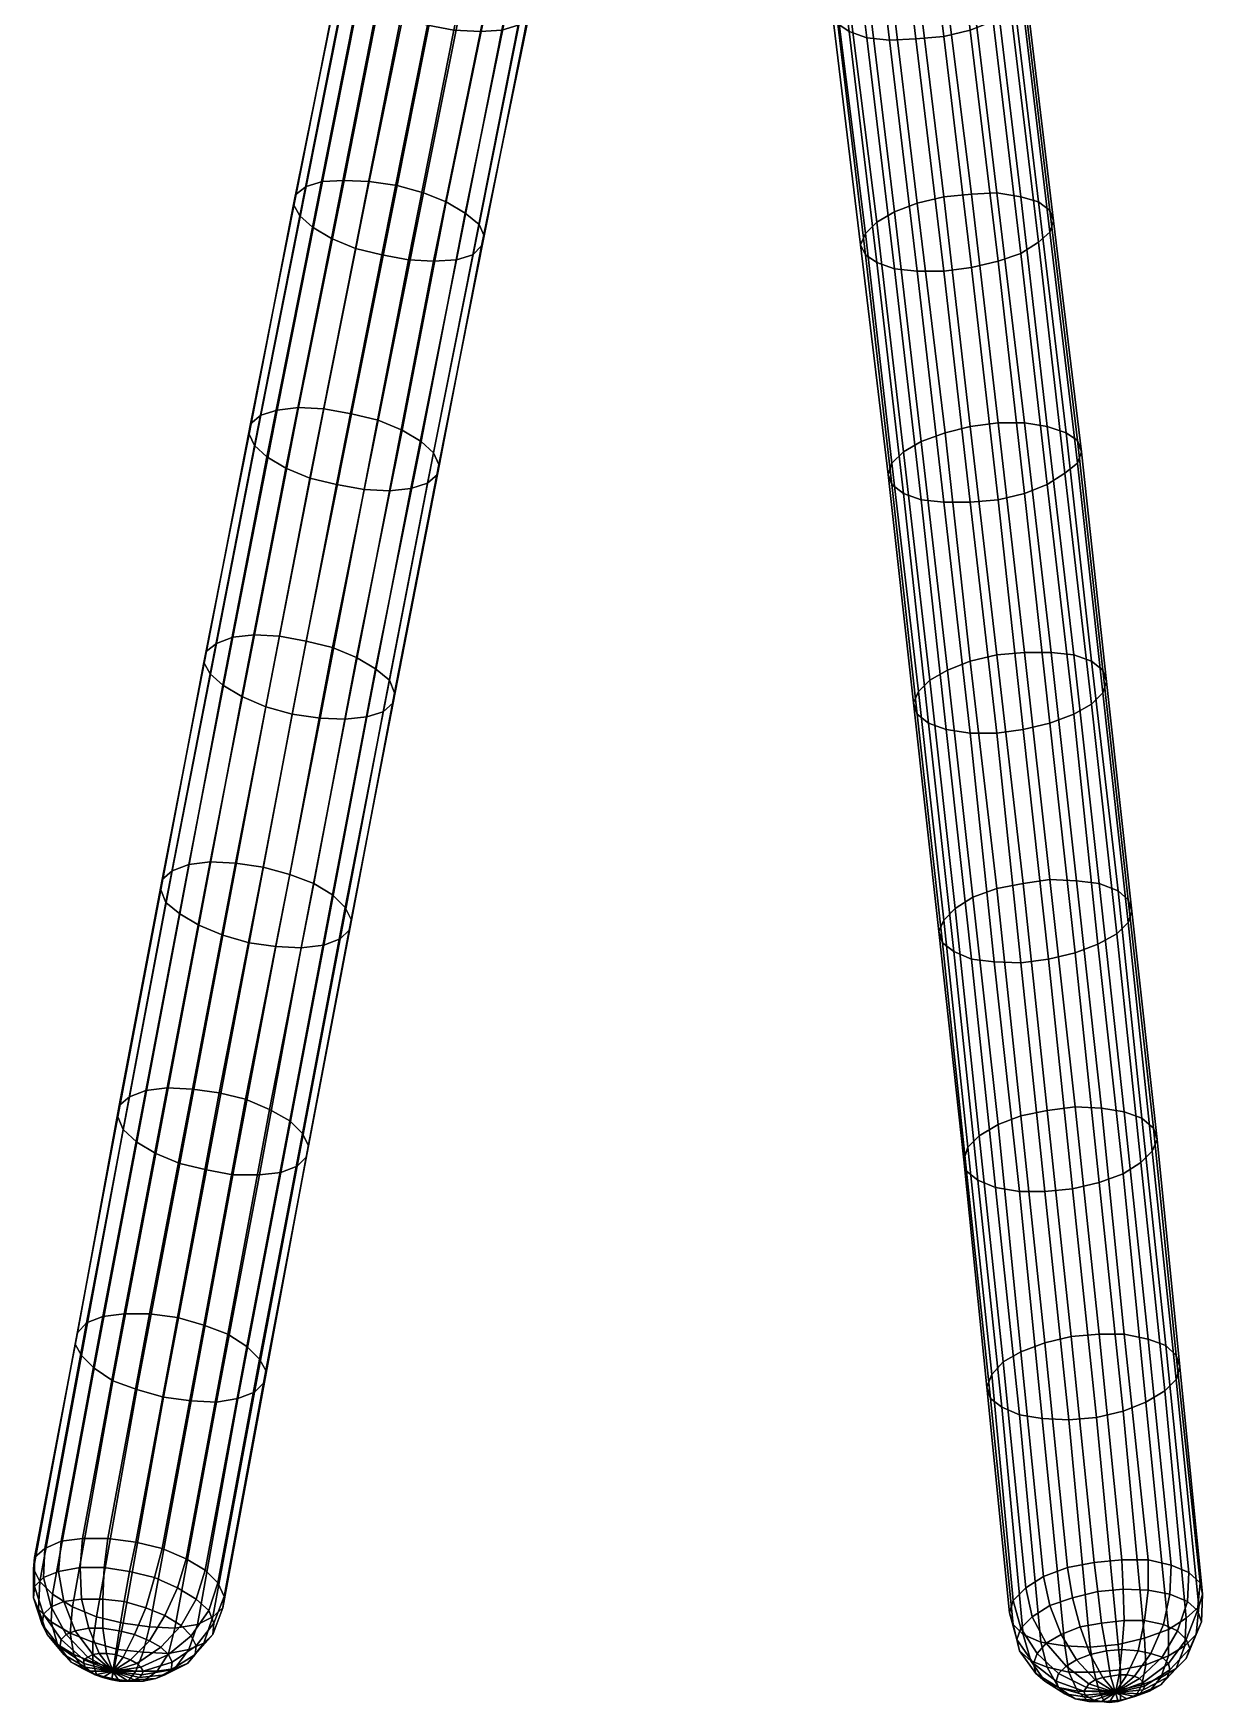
# Model space of a CAD drawing. Extents: x 2.43 to 3.53, y -4.48 to 0.73.
# Drawn here: x 2.924 to 3.0166, y -2.2843 to -2.1521 of the extents above; entities that cross this region are included whole.
import ezdxf

# ---------------------------------------------------------------- set-up
doc = ezdxf.new("R2010")
doc.units = 0
doc.layers.add('CYLINDER', color=157, linetype='CONTINUOUS')

msp = doc.modelspace()

# ---------------------------------------------------------------- meshes
at = {"layer": 'CYLINDER'}
mesh = msp.add_polyface(dxfattribs=at)
corners = [(2.9666, -2.131, 0.1458), (2.9629, -2.1491, 0.1387), (2.9633, -2.15, 0.1406), (2.967, -2.1318, 0.1477), (2.9632, -2.1508, 0.1426), (2.9668, -2.1326, 0.1498), (3.0003, -2.1302, 0.1476), (3, -2.1294, 0.1456), (3.0023, -2.1478, 0.1383), (3.0026, -2.1486, 0.1403), (3.0045, -2.1661, 0.1307), (3.0048, -2.1669, 0.1328), (3.0014, -2.1472, 0.1364), (3.0036, -2.1654, 0.1289), (3, -2.1467, 0.1348), (3.0022, -2.165, 0.1273), (2.9981, -2.1465, 0.1336), (3.0003, -2.1647, 0.1261), (2.996, -2.1465, 0.1329), (2.9983, -2.1648, 0.1254), (2.9939, -2.1468, 0.1328), (2.9961, -2.165, 0.1253), (2.9918, -2.1473, 0.1333), (2.994, -2.1655, 0.1258), (2.9895, -2.129, 0.1406), (2.9877, -2.1297, 0.1417), (2.99, -2.148, 0.1343), (2.9922, -2.1662, 0.1268), (2.9863, -2.1305, 0.1431), (2.9885, -2.1488, 0.1358), (2.9908, -2.167, 0.1282), (2.9854, -2.1314, 0.1449), (2.9876, -2.1496, 0.1376), (2.9899, -2.1679, 0.13), (2.9851, -2.1322, 0.1469), (2.9873, -2.1505, 0.1396), (2.9895, -2.1688, 0.132), (2.9854, -2.133, 0.149), (2.9877, -2.1513, 0.1416), (2.9899, -2.1696, 0.134), (2.9863, -2.1336, 0.1508), (2.9886, -2.1519, 0.1435), (2.9908, -2.1702, 0.1359), (2.9877, -2.134, 0.1524), (2.99, -2.1524, 0.1451), (2.9922, -2.1707, 0.1375), (2.9896, -2.1342, 0.1536), (2.9918, -2.1526, 0.1462), (2.994, -2.1709, 0.1386), (2.9917, -2.1341, 0.1543), (2.9939, -2.1525, 0.1469), (2.9961, -2.1709, 0.1393), (2.9938, -2.1338, 0.1544), (2.9961, -2.1523, 0.147), (2.9983, -2.1706, 0.1394), (2.9959, -2.1333, 0.1539), (2.9982, -2.1518, 0.1465), (3.0004, -2.1701, 0.139), (2.9977, -2.1327, 0.1529), (3, -2.1511, 0.1455), (3.0022, -2.1695, 0.138), (2.9991, -2.1319, 0.1514), (3.0014, -2.1503, 0.1441), (3.0036, -2.1686, 0.1365), (3, -2.131, 0.1496), (3.0023, -2.1494, 0.1423), (3.0045, -2.1678, 0.1347)]
mesh.append_faces([[corners[k] for k in face] for face in [(0, 1, 2, 3), (3, 2, 4, 5), (6, 7, 8, 9), (9, 8, 10, 11), (8, 12, 13, 10), (12, 14, 15, 13), (14, 16, 17, 15), (16, 18, 19, 17), (18, 20, 21, 19), (20, 22, 23, 21), (24, 25, 26, 22), (22, 26, 27, 23), (25, 28, 29, 26), (26, 29, 30, 27), (28, 31, 32, 29), (29, 32, 33, 30), (31, 34, 35, 32), (32, 35, 36, 33), (34, 37, 38, 35), (35, 38, 39, 36), (37, 40, 41, 38), (38, 41, 42, 39), (40, 43, 44, 41), (41, 44, 45, 42), (43, 46, 47, 44), (44, 47, 48, 45), (46, 49, 50, 47), (47, 50, 51, 48), (49, 52, 53, 50), (50, 53, 54, 51), (52, 55, 56, 53), (53, 56, 57, 54), (55, 58, 59, 56), (56, 59, 60, 57), (58, 61, 62, 59), (59, 62, 63, 60), (61, 64, 65, 62), (62, 65, 66, 63), (64, 6, 9, 65), (65, 9, 11, 66)]])
mesh = msp.add_polyface(dxfattribs=at)
corners = [(2.9483, -2.1474, 0.1427), (2.9446, -2.1656, 0.1354), (2.9448, -2.1648, 0.1334), (2.9484, -2.1466, 0.1406), (2.9456, -2.1642, 0.1314), (2.9492, -2.1461, 0.1387), (2.9412, -2.183, 0.1259), (2.942, -2.1823, 0.124), (2.9469, -2.1638, 0.1297), (2.9505, -2.1457, 0.1369), (2.9433, -2.1819, 0.1222), (2.9486, -2.1637, 0.1284), (2.9522, -2.1455, 0.1356), (2.945, -2.1817, 0.1209), (2.9506, -2.1638, 0.1275), (2.9543, -2.1457, 0.1348), (2.947, -2.1818, 0.1201), (2.9528, -2.1641, 0.1272), (2.9564, -2.146, 0.1345), (2.9492, -2.1822, 0.1198), (2.9549, -2.1647, 0.1275), (2.9585, -2.1466, 0.1348), (2.9513, -2.1827, 0.12), (2.9567, -2.1654, 0.1283), (2.9604, -2.1474, 0.1356), (2.9641, -2.1292, 0.1427), (2.9619, -2.1482, 0.1369), (2.9656, -2.1301, 0.144), (2.9582, -2.1663, 0.1297), (2.9629, -2.1491, 0.1387), (2.9666, -2.131, 0.1458), (2.9593, -2.1672, 0.1314), (2.9597, -2.1681, 0.1333), (2.9633, -2.15, 0.1406), (2.9595, -2.1689, 0.1353), (2.9632, -2.1508, 0.1426), (2.9668, -2.1326, 0.1498), (2.9624, -2.1514, 0.1446), (2.9661, -2.1331, 0.1517), (2.9588, -2.1696, 0.1373), (2.9611, -2.1518, 0.1463), (2.9648, -2.1335, 0.1534), (2.9575, -2.17, 0.139), (2.9594, -2.1519, 0.1477), (2.963, -2.1336, 0.1548), (2.9557, -2.1701, 0.1403), (2.9573, -2.1518, 0.1485), (2.961, -2.1335, 0.1556), (2.9537, -2.17, 0.1412), (2.9552, -2.1514, 0.1488), (2.9589, -2.1331, 0.1559), (2.9516, -2.1696, 0.1415), (2.9531, -2.1508, 0.1485), (2.9568, -2.1325, 0.1556), (2.9495, -2.1691, 0.1412), (2.9512, -2.15, 0.1477), (2.9549, -2.1318, 0.1548), (2.9476, -2.1683, 0.1404), (2.9497, -2.1492, 0.1463), (2.9534, -2.1309, 0.1534), (2.9461, -2.1674, 0.139), (2.9487, -2.1483, 0.1446), (2.9524, -2.13, 0.1517), (2.9451, -2.1665, 0.1373), (2.952, -2.1292, 0.1497)]
mesh.append_faces([[corners[k] for k in face] for face in [(0, 1, 2, 3), (3, 2, 4, 5), (2, 6, 7, 4), (5, 4, 8, 9), (4, 7, 10, 8), (9, 8, 11, 12), (8, 10, 13, 11), (12, 11, 14, 15), (11, 13, 16, 14), (15, 14, 17, 18), (14, 16, 19, 17), (18, 17, 20, 21), (17, 19, 22, 20), (21, 20, 23, 24), (25, 24, 26, 27), (24, 23, 28, 26), (27, 26, 29, 30), (26, 28, 31, 29), (29, 31, 32, 33), (33, 32, 34, 35), (36, 35, 37, 38), (35, 34, 39, 37), (38, 37, 40, 41), (37, 39, 42, 40), (41, 40, 43, 44), (40, 42, 45, 43), (44, 43, 46, 47), (43, 45, 48, 46), (47, 46, 49, 50), (46, 48, 51, 49), (50, 49, 52, 53), (49, 51, 54, 52), (53, 52, 55, 56), (52, 54, 57, 55), (56, 55, 58, 59), (55, 57, 60, 58), (59, 58, 61, 62), (58, 60, 63, 61), (62, 61, 0, 64), (61, 63, 1, 0)]])
mesh = msp.add_polyface(dxfattribs=at)
corners = [(2.9446, -2.1656, 0.1354), (2.9411, -2.1838, 0.1279), (2.9412, -2.183, 0.1259), (2.9448, -2.1648, 0.1334), (2.9375, -2.2019, 0.1203), (2.9377, -2.201, 0.1182), (2.9385, -2.2004, 0.1163), (2.942, -2.1823, 0.124), (2.9398, -2.1999, 0.1146), (2.9433, -2.1819, 0.1222), (2.9415, -2.1997, 0.1133), (2.945, -2.1817, 0.1209), (2.9435, -2.1998, 0.1124), (2.947, -2.1818, 0.1201), (2.938, -2.2177, 0.1054), (2.94, -2.2178, 0.1046), (2.9456, -2.2002, 0.1121), (2.9492, -2.1822, 0.1198), (2.9477, -2.2007, 0.1124), (2.9513, -2.1827, 0.12), (2.9549, -2.1647, 0.1275), (2.9532, -2.1835, 0.1209), (2.9567, -2.1654, 0.1283), (2.9496, -2.2015, 0.1132), (2.9547, -2.1844, 0.1222), (2.9582, -2.1663, 0.1297), (2.9511, -2.2024, 0.1145), (2.9557, -2.1853, 0.1239), (2.9593, -2.1672, 0.1314), (2.9522, -2.2033, 0.1161), (2.9561, -2.1862, 0.1258), (2.9597, -2.1681, 0.1333), (2.9526, -2.2043, 0.1181), (2.956, -2.187, 0.1278), (2.9595, -2.1689, 0.1353), (2.9525, -2.2051, 0.1201), (2.9552, -2.1877, 0.1297), (2.9588, -2.1696, 0.1373), (2.9517, -2.2058, 0.122), (2.9539, -2.1881, 0.1315), (2.9575, -2.17, 0.139), (2.9504, -2.2062, 0.1237), (2.9522, -2.1883, 0.1328), (2.9557, -2.1701, 0.1403), (2.9487, -2.2064, 0.1251), (2.9502, -2.1882, 0.1336), (2.9537, -2.17, 0.1412), (2.9467, -2.2063, 0.1259), (2.948, -2.1878, 0.134), (2.9516, -2.1696, 0.1415), (2.9445, -2.206, 0.1262), (2.9459, -2.1873, 0.1337), (2.9495, -2.1691, 0.1412), (2.9424, -2.2054, 0.126), (2.944, -2.1865, 0.1329), (2.9476, -2.1683, 0.1404), (2.9405, -2.2046, 0.1252), (2.9425, -2.1856, 0.1315), (2.9461, -2.1674, 0.139), (2.939, -2.2037, 0.1239), (2.9415, -2.1847, 0.1299), (2.9451, -2.1665, 0.1373), (2.938, -2.2028, 0.1222), (2.9895, -2.1688, 0.132), (2.9899, -2.1696, 0.134), (2.992, -2.1878, 0.1262), (2.9917, -2.187, 0.1242)]
mesh.append_faces([[corners[k] for k in face] for face in [(0, 1, 2, 3), (1, 4, 5, 2), (2, 5, 6, 7), (7, 6, 8, 9), (9, 8, 10, 11), (11, 10, 12, 13), (10, 14, 15, 12), (13, 12, 16, 17), (17, 16, 18, 19), (20, 19, 21, 22), (19, 18, 23, 21), (22, 21, 24, 25), (21, 23, 26, 24), (25, 24, 27, 28), (24, 26, 29, 27), (28, 27, 30, 31), (27, 29, 32, 30), (31, 30, 33, 34), (30, 32, 35, 33), (34, 33, 36, 37), (33, 35, 38, 36), (37, 36, 39, 40), (36, 38, 41, 39), (40, 39, 42, 43), (39, 41, 44, 42), (43, 42, 45, 46), (42, 44, 47, 45), (46, 45, 48, 49), (45, 47, 50, 48), (49, 48, 51, 52), (48, 50, 53, 51), (52, 51, 54, 55), (51, 53, 56, 54), (55, 54, 57, 58), (54, 56, 59, 57), (58, 57, 60, 61), (57, 59, 62, 60), (61, 60, 1, 0), (60, 62, 4, 1), (63, 64, 65, 66)]])
mesh = msp.add_polyface(dxfattribs=at)
corners = [(3.0048, -2.1669, 0.1328), (3.0045, -2.1661, 0.1307), (3.0067, -2.1843, 0.123), (3.007, -2.1852, 0.125), (3.0087, -2.2025, 0.1151), (3.009, -2.2034, 0.1171), (3.0036, -2.1654, 0.1289), (3.0058, -2.1837, 0.1212), (3.0078, -2.2018, 0.1133), (3.0022, -2.165, 0.1273), (3.0043, -2.1832, 0.1196), (3.0064, -2.2013, 0.1117), (3.0003, -2.1647, 0.1261), (3.0025, -2.1829, 0.1184), (3.0046, -2.2011, 0.1105), (2.9983, -2.1648, 0.1254), (3.0004, -2.1829, 0.1177), (3.0025, -2.2011, 0.1098), (2.9961, -2.165, 0.1253), (2.9982, -2.1832, 0.1176), (3.0003, -2.2013, 0.1097), (2.994, -2.1655, 0.1258), (2.9962, -2.1837, 0.1181), (2.9982, -2.2018, 0.1101), (2.9922, -2.1662, 0.1268), (2.9943, -2.1844, 0.1191), (2.9964, -2.2025, 0.1111), (2.9908, -2.167, 0.1282), (2.9929, -2.1852, 0.1205), (2.995, -2.2033, 0.1126), (2.9899, -2.1679, 0.13), (2.992, -2.1861, 0.1223), (2.9941, -2.2042, 0.1143), (2.9895, -2.1688, 0.132), (2.9917, -2.187, 0.1242), (2.9937, -2.2051, 0.1163), (2.992, -2.1878, 0.1262), (2.994, -2.206, 0.1183), (2.9899, -2.1696, 0.134), (2.9908, -2.1702, 0.1359), (2.9929, -2.1885, 0.1281), (2.9949, -2.2067, 0.1201), (2.9922, -2.1707, 0.1375), (2.9943, -2.189, 0.1297), (2.9963, -2.2072, 0.1217), (2.994, -2.1709, 0.1386), (2.9961, -2.1892, 0.1309), (2.9961, -2.1709, 0.1393), (2.9982, -2.1892, 0.1315), (2.9983, -2.1706, 0.1394), (3.0004, -2.189, 0.1317), (3.0004, -2.1701, 0.139), (3.0025, -2.1885, 0.1312), (3.0045, -2.2067, 0.1233), (3.0024, -2.2072, 0.1237), (3.0022, -2.1695, 0.138), (3.0043, -2.1878, 0.1302), (3.0064, -2.206, 0.1223), (3.0036, -2.1686, 0.1365), (3.0057, -2.1869, 0.1288), (3.0078, -2.2052, 0.1209), (3.0045, -2.1678, 0.1347), (3.0067, -2.1861, 0.127), (3.0087, -2.2043, 0.1191)]
mesh.append_faces([[corners[k] for k in face] for face in [(0, 1, 2, 3), (3, 2, 4, 5), (1, 6, 7, 2), (2, 7, 8, 4), (6, 9, 10, 7), (7, 10, 11, 8), (9, 12, 13, 10), (10, 13, 14, 11), (12, 15, 16, 13), (13, 16, 17, 14), (15, 18, 19, 16), (16, 19, 20, 17), (18, 21, 22, 19), (19, 22, 23, 20), (21, 24, 25, 22), (22, 25, 26, 23), (24, 27, 28, 25), (25, 28, 29, 26), (27, 30, 31, 28), (28, 31, 32, 29), (30, 33, 34, 31), (31, 34, 35, 32), (34, 36, 37, 35), (38, 39, 40, 36), (36, 40, 41, 37), (39, 42, 43, 40), (40, 43, 44, 41), (42, 45, 46, 43), (45, 47, 48, 46), (47, 49, 50, 48), (49, 51, 52, 50), (50, 52, 53, 54), (51, 55, 56, 52), (52, 56, 57, 53), (55, 58, 59, 56), (56, 59, 60, 57), (58, 61, 62, 59), (59, 62, 63, 60), (61, 0, 3, 62), (62, 3, 5, 63)]])
mesh = msp.add_polyface(dxfattribs=at)
corners = [(3.009, -2.2034, 0.1171), (3.0087, -2.2025, 0.1151), (3.0107, -2.2207, 0.107), (3.011, -2.2216, 0.109), (3.0127, -2.2388, 0.0987), (3.013, -2.2397, 0.1007), (3.0078, -2.2018, 0.1133), (3.0099, -2.22, 0.1052), (3.0118, -2.238, 0.0969), (3.0064, -2.2013, 0.1117), (3.0084, -2.2194, 0.1036), (3.0104, -2.2375, 0.0953), (3.0046, -2.2011, 0.1105), (3.0066, -2.2192, 0.1024), (3.0086, -2.2372, 0.0941), (3.0025, -2.2011, 0.1098), (3.0045, -2.2191, 0.1017), (3.0065, -2.2371, 0.0934), (3.0003, -2.2013, 0.1097), (3.0024, -2.2194, 0.1016), (3.0043, -2.2374, 0.0933), (2.9982, -2.2018, 0.1101), (3.0003, -2.2198, 0.102), (3.0022, -2.2378, 0.0937), (2.9964, -2.2025, 0.1111), (2.9984, -2.2205, 0.103), (3.0004, -2.2385, 0.0947), (2.995, -2.2033, 0.1126), (2.997, -2.2214, 0.1044), (2.9989, -2.2394, 0.0961), (2.9941, -2.2042, 0.1143), (2.9961, -2.2223, 0.1062), (2.998, -2.2403, 0.0978), (2.9937, -2.2051, 0.1163), (2.9957, -2.2232, 0.1081), (2.9977, -2.2413, 0.0998), (2.994, -2.206, 0.1183), (2.996, -2.2241, 0.1101), (2.9979, -2.2422, 0.1018), (2.9949, -2.2067, 0.1201), (2.9969, -2.2248, 0.112), (2.9963, -2.2072, 0.1217), (2.9983, -2.2254, 0.1136), (2.9943, -2.189, 0.1297), (2.9961, -2.1892, 0.1309), (2.9982, -2.2075, 0.1229), (3.0001, -2.2256, 0.1147), (2.9982, -2.1892, 0.1315), (3.0003, -2.2075, 0.1236), (3.0022, -2.2257, 0.1154), (3.0004, -2.189, 0.1317), (3.0024, -2.2072, 0.1237), (3.0044, -2.2254, 0.1155), (3.0045, -2.2067, 0.1233), (3.0065, -2.2249, 0.1151), (3.0064, -2.206, 0.1223), (3.0083, -2.2242, 0.1141), (3.0078, -2.2052, 0.1209), (3.0098, -2.2234, 0.1127), (3.0117, -2.2415, 0.1044), (3.0103, -2.2424, 0.1058), (3.0087, -2.2043, 0.1191), (3.0107, -2.2225, 0.111), (3.0126, -2.2406, 0.1027)]
mesh.append_faces([[corners[k] for k in face] for face in [(0, 1, 2, 3), (3, 2, 4, 5), (1, 6, 7, 2), (2, 7, 8, 4), (6, 9, 10, 7), (7, 10, 11, 8), (9, 12, 13, 10), (10, 13, 14, 11), (12, 15, 16, 13), (13, 16, 17, 14), (15, 18, 19, 16), (16, 19, 20, 17), (18, 21, 22, 19), (19, 22, 23, 20), (21, 24, 25, 22), (22, 25, 26, 23), (24, 27, 28, 25), (25, 28, 29, 26), (27, 30, 31, 28), (28, 31, 32, 29), (30, 33, 34, 31), (31, 34, 35, 32), (33, 36, 37, 34), (34, 37, 38, 35), (36, 39, 40, 37), (39, 41, 42, 40), (43, 44, 45, 41), (41, 45, 46, 42), (44, 47, 48, 45), (45, 48, 49, 46), (47, 50, 51, 48), (48, 51, 52, 49), (51, 53, 54, 52), (53, 55, 56, 54), (55, 57, 58, 56), (56, 58, 59, 60), (57, 61, 62, 58), (58, 62, 63, 59), (61, 0, 3, 62), (62, 3, 5, 63)]])
mesh = msp.add_polyface(dxfattribs=at)
corners = [(2.9375, -2.2019, 0.1203), (2.9341, -2.2199, 0.1124), (2.9342, -2.2191, 0.1104), (2.9377, -2.201, 0.1182), (2.9307, -2.2379, 0.1043), (2.9308, -2.237, 0.1023), (2.935, -2.2184, 0.1084), (2.9385, -2.2004, 0.1163), (2.9316, -2.2363, 0.1004), (2.9363, -2.2179, 0.1067), (2.9398, -2.1999, 0.1146), (2.9329, -2.2358, 0.0987), (2.938, -2.2177, 0.1054), (2.9415, -2.1997, 0.1133), (2.9346, -2.2356, 0.0974), (2.9366, -2.2357, 0.0965), (2.94, -2.2178, 0.1046), (2.9435, -2.1998, 0.1124), (2.9422, -2.2181, 0.1042), (2.9456, -2.2002, 0.1121), (2.9387, -2.236, 0.0962), (2.9443, -2.2187, 0.1045), (2.9477, -2.2007, 0.1124), (2.9408, -2.2365, 0.0964), (2.9462, -2.2194, 0.1053), (2.9496, -2.2015, 0.1132), (2.9427, -2.2373, 0.0972), (2.9477, -2.2203, 0.1066), (2.9511, -2.2024, 0.1145), (2.9443, -2.2382, 0.0985), (2.9487, -2.2213, 0.1082), (2.9522, -2.2033, 0.1161), (2.9453, -2.2392, 0.1002), (2.9492, -2.2223, 0.1102), (2.9526, -2.2043, 0.1181), (2.9458, -2.2402, 0.1021), (2.949, -2.2231, 0.1122), (2.9525, -2.2051, 0.1201), (2.9456, -2.2411, 0.104), (2.9483, -2.2238, 0.1141), (2.9517, -2.2058, 0.122), (2.9449, -2.2418, 0.106), (2.947, -2.2243, 0.1158), (2.9504, -2.2062, 0.1237), (2.9452, -2.2245, 0.1171), (2.9487, -2.2064, 0.1251), (2.9432, -2.2244, 0.118), (2.9467, -2.2063, 0.1259), (2.9411, -2.2241, 0.1183), (2.9445, -2.206, 0.1262), (2.939, -2.2235, 0.1181), (2.9424, -2.2054, 0.126), (2.9377, -2.2421, 0.1102), (2.9356, -2.2416, 0.1099), (2.9371, -2.2227, 0.1173), (2.9405, -2.2046, 0.1252), (2.9337, -2.2408, 0.1092), (2.9356, -2.2218, 0.116), (2.939, -2.2037, 0.1239), (2.9322, -2.2399, 0.1079), (2.9345, -2.2209, 0.1143), (2.938, -2.2028, 0.1222), (2.9311, -2.2389, 0.1062)]
mesh.append_faces([[corners[k] for k in face] for face in [(0, 1, 2, 3), (1, 4, 5, 2), (3, 2, 6, 7), (2, 5, 8, 6), (7, 6, 9, 10), (6, 8, 11, 9), (10, 9, 12, 13), (9, 11, 14, 12), (12, 14, 15, 16), (17, 16, 18, 19), (16, 15, 20, 18), (19, 18, 21, 22), (18, 20, 23, 21), (22, 21, 24, 25), (21, 23, 26, 24), (25, 24, 27, 28), (24, 26, 29, 27), (28, 27, 30, 31), (27, 29, 32, 30), (31, 30, 33, 34), (30, 32, 35, 33), (34, 33, 36, 37), (33, 35, 38, 36), (37, 36, 39, 40), (36, 38, 41, 39), (40, 39, 42, 43), (43, 42, 44, 45), (45, 44, 46, 47), (47, 46, 48, 49), (49, 48, 50, 51), (48, 52, 53, 50), (51, 50, 54, 55), (50, 53, 56, 54), (55, 54, 57, 58), (54, 56, 59, 57), (58, 57, 60, 61), (57, 59, 62, 60), (61, 60, 1, 0), (60, 62, 4, 1)]])
mesh = msp.add_polyface(dxfattribs=at)
corners = [(2.9366, -2.2357, 0.0965), (2.9332, -2.2535, 0.0883), (2.9354, -2.2538, 0.0879), (2.9387, -2.236, 0.0962), (2.9375, -2.2544, 0.0882), (2.9408, -2.2365, 0.0964), (2.9394, -2.2551, 0.0889), (2.9427, -2.2373, 0.0972), (2.9342, -2.2721, 0.0797), (2.9361, -2.2729, 0.0805), (2.9409, -2.2561, 0.0902), (2.9443, -2.2382, 0.0985), (2.9376, -2.2738, 0.0817), (2.9354, -2.2752, 0.0797), (2.9369, -2.2761, 0.0809), (2.9419, -2.2571, 0.0919), (2.9453, -2.2392, 0.1002), (2.9386, -2.2748, 0.0834), (2.9379, -2.277, 0.0825), (2.9357, -2.2782, 0.0806), (2.9365, -2.279, 0.0819), (2.9424, -2.258, 0.0937), (2.9458, -2.2402, 0.1021), (2.9391, -2.2759, 0.0852), (2.9383, -2.278, 0.0842), (2.9369, -2.2798, 0.0835), (2.9347, -2.2805, 0.0819), (2.935, -2.2811, 0.083), (2.9423, -2.2589, 0.0957), (2.9456, -2.2411, 0.104), (2.939, -2.2768, 0.0872), (2.9382, -2.2789, 0.0861), (2.9368, -2.2805, 0.0851), (2.9349, -2.2817, 0.0841), (2.9415, -2.2597, 0.0976), (2.9449, -2.2418, 0.106), (2.9382, -2.2775, 0.0891), (2.9375, -2.2796, 0.0879), (2.9362, -2.2812, 0.0866), (2.9483, -2.2238, 0.1141), (2.9436, -2.2423, 0.1077), (2.947, -2.2243, 0.1158), (2.9402, -2.2602, 0.0993), (2.937, -2.2781, 0.0908), (2.9363, -2.2801, 0.0895), (2.9352, -2.2816, 0.088), (2.9419, -2.2425, 0.109), (2.9452, -2.2245, 0.1171), (2.9385, -2.2605, 0.1007), (2.9352, -2.2784, 0.0922), (2.9347, -2.2804, 0.0908), (2.9398, -2.2425, 0.1099), (2.9432, -2.2244, 0.118), (2.9365, -2.2604, 0.1015), (2.9332, -2.2783, 0.093), (2.9377, -2.2421, 0.1102), (2.9411, -2.2241, 0.1183), (2.9343, -2.2601, 0.1019), (2.996, -2.2241, 0.1101), (2.9969, -2.2248, 0.112), (2.9988, -2.2429, 0.1036), (2.9979, -2.2422, 0.1018)]
mesh.append_faces([[corners[k] for k in face] for face in [(0, 1, 2, 3), (3, 2, 4, 5), (5, 4, 6, 7), (4, 8, 9, 6), (7, 6, 10, 11), (6, 9, 12, 10), (9, 13, 14, 12), (11, 10, 15, 16), (10, 12, 17, 15), (12, 14, 18, 17), (14, 19, 20, 18), (16, 15, 21, 22), (15, 17, 23, 21), (17, 18, 24, 23), (18, 20, 25, 24), (20, 26, 27, 25), (22, 21, 28, 29), (21, 23, 30, 28), (23, 24, 31, 30), (24, 25, 32, 31), (25, 27, 33, 32), (29, 28, 34, 35), (28, 30, 36, 34), (30, 31, 37, 36), (31, 32, 38, 37), (39, 35, 40, 41), (35, 34, 42, 40), (34, 36, 43, 42), (36, 37, 44, 43), (37, 38, 45, 44), (41, 40, 46, 47), (40, 42, 48, 46), (42, 43, 49, 48), (43, 44, 50, 49), (47, 46, 51, 52), (46, 48, 53, 51), (48, 49, 54, 53), (52, 51, 55, 56), (51, 53, 57, 55), (58, 59, 60, 61)]])
mesh = msp.add_polyface(dxfattribs=at)
corners = [(3.013, -2.2397, 0.1007), (3.0127, -2.2388, 0.0987), (3.0145, -2.2568, 0.0903), (3.0148, -2.2577, 0.0922), (3.0164, -2.2748, 0.0816), (3.0166, -2.2757, 0.0835), (3.0118, -2.238, 0.0969), (3.0137, -2.256, 0.0884), (3.0155, -2.274, 0.0797), (3.0104, -2.2375, 0.0953), (3.0123, -2.2555, 0.0868), (3.0141, -2.2734, 0.0782), (3.0086, -2.2372, 0.0941), (3.0104, -2.2551, 0.0857), (3.0123, -2.273, 0.077), (3.0065, -2.2371, 0.0934), (3.0084, -2.2551, 0.085), (3.0102, -2.273, 0.0763), (3.0043, -2.2374, 0.0933), (3.0062, -2.2553, 0.0848), (3.008, -2.2732, 0.0762), (3.0022, -2.2378, 0.0937), (3.0041, -2.2558, 0.0853), (3.0059, -2.2736, 0.0766), (3.0004, -2.2385, 0.0947), (3.0022, -2.2565, 0.0862), (3.004, -2.2743, 0.0775), (2.9989, -2.2394, 0.0961), (3.0008, -2.2573, 0.0876), (3.0026, -2.2752, 0.0789), (2.998, -2.2403, 0.0978), (2.9999, -2.2583, 0.0893), (3.0016, -2.2762, 0.0806), (2.9977, -2.2413, 0.0998), (2.9995, -2.2593, 0.0912), (3.0013, -2.2772, 0.0825), (2.9979, -2.2422, 0.1018), (2.9998, -2.2602, 0.0932), (2.9988, -2.2429, 0.1036), (3.0007, -2.2609, 0.0951), (2.9969, -2.2248, 0.112), (2.9983, -2.2254, 0.1136), (3.0002, -2.2435, 0.1052), (3.0021, -2.2615, 0.0966), (3.0001, -2.2256, 0.1147), (3.0021, -2.2438, 0.1064), (3.0039, -2.2618, 0.0978), (3.0022, -2.2257, 0.1154), (3.0041, -2.2438, 0.1071), (3.006, -2.2619, 0.0985), (3.0044, -2.2254, 0.1155), (3.0063, -2.2436, 0.1072), (3.0082, -2.2617, 0.0986), (3.0065, -2.2249, 0.1151), (3.0084, -2.2431, 0.1068), (3.0103, -2.2612, 0.0982), (3.0083, -2.2242, 0.1141), (3.0103, -2.2424, 0.1058), (3.0121, -2.2605, 0.0973), (3.0117, -2.2415, 0.1044), (3.0136, -2.2596, 0.0959), (3.0126, -2.2406, 0.1027), (3.0145, -2.2587, 0.0942), (3.0163, -2.2767, 0.0855)]
mesh.append_faces([[corners[k] for k in face] for face in [(0, 1, 2, 3), (3, 2, 4, 5), (1, 6, 7, 2), (2, 7, 8, 4), (6, 9, 10, 7), (7, 10, 11, 8), (9, 12, 13, 10), (10, 13, 14, 11), (12, 15, 16, 13), (13, 16, 17, 14), (15, 18, 19, 16), (16, 19, 20, 17), (18, 21, 22, 19), (19, 22, 23, 20), (21, 24, 25, 22), (22, 25, 26, 23), (24, 27, 28, 25), (25, 28, 29, 26), (27, 30, 31, 28), (28, 31, 32, 29), (30, 33, 34, 31), (31, 34, 35, 32), (33, 36, 37, 34), (36, 38, 39, 37), (40, 41, 42, 38), (38, 42, 43, 39), (41, 44, 45, 42), (42, 45, 46, 43), (44, 47, 48, 45), (45, 48, 49, 46), (47, 50, 51, 48), (48, 51, 52, 49), (50, 53, 54, 51), (51, 54, 55, 52), (53, 56, 57, 54), (54, 57, 58, 55), (57, 59, 60, 58), (59, 61, 62, 60), (61, 0, 3, 62), (62, 3, 5, 63)]])
mesh = msp.add_polyface(dxfattribs=at)
corners = [(2.9307, -2.2379, 0.1043), (2.9273, -2.2559, 0.0961), (2.9275, -2.255, 0.0941), (2.9308, -2.237, 0.1023), (2.924, -2.2737, 0.0876), (2.9241, -2.2728, 0.0856), (2.924, -2.276, 0.0865), (2.9241, -2.2751, 0.0846), (2.9247, -2.2781, 0.0854), (2.9248, -2.2773, 0.0838), (2.9261, -2.2799, 0.0844), (2.9262, -2.2793, 0.0832), (2.9282, -2.2542, 0.0921), (2.9316, -2.2363, 0.1004), (2.9249, -2.2721, 0.0837), (2.9248, -2.2744, 0.0828), (2.9254, -2.2767, 0.0822), (2.9266, -2.2789, 0.0821), (2.9295, -2.2537, 0.0905), (2.9329, -2.2358, 0.0987), (2.9262, -2.2715, 0.082), (2.926, -2.2739, 0.0812), (2.9264, -2.2763, 0.0809), (2.9273, -2.2786, 0.0811), (2.9279, -2.2713, 0.0807), (2.9312, -2.2535, 0.0891), (2.9277, -2.2736, 0.0799), (2.9278, -2.2761, 0.0798), (2.9284, -2.2784, 0.0803), (2.9299, -2.2713, 0.0798), (2.9332, -2.2535, 0.0883), (2.9296, -2.2736, 0.0791), (2.9295, -2.2761, 0.0791), (2.9295, -2.2784, 0.0798), (2.9316, -2.2739, 0.0788), (2.9321, -2.2716, 0.0795), (2.9312, -2.2763, 0.0788), (2.9308, -2.2786, 0.0796), (2.9311, -2.278, 0.0934), (2.9307, -2.2801, 0.092), (2.9287, -2.2795, 0.0917), (2.929, -2.2775, 0.0931), (2.9322, -2.2595, 0.1016), (2.9271, -2.2767, 0.0924), (2.9303, -2.2588, 0.1009), (2.9269, -2.2788, 0.091), (2.9337, -2.2408, 0.1092), (2.9288, -2.2578, 0.0996), (2.9322, -2.2399, 0.1079), (2.9255, -2.2757, 0.0911), (2.9254, -2.2779, 0.0898), (2.9278, -2.2568, 0.0979), (2.9311, -2.2389, 0.1062), (2.9245, -2.2747, 0.0895), (2.9244, -2.2769, 0.0883), (2.9259, -2.2797, 0.0882), (2.9251, -2.2789, 0.0869)]
mesh.append_faces([[corners[k] for k in face] for face in [(0, 1, 2, 3), (1, 4, 5, 2), (4, 6, 7, 5), (6, 8, 9, 7), (8, 10, 11, 9), (3, 2, 12, 13), (2, 5, 14, 12), (5, 7, 15, 14), (7, 9, 16, 15), (9, 11, 17, 16), (13, 12, 18, 19), (12, 14, 20, 18), (14, 15, 21, 20), (15, 16, 22, 21), (16, 17, 23, 22), (18, 20, 24, 25), (20, 21, 26, 24), (21, 22, 27, 26), (22, 23, 28, 27), (25, 24, 29, 30), (24, 26, 31, 29), (26, 27, 32, 31), (27, 28, 33, 32), (29, 31, 34, 35), (31, 32, 36, 34), (32, 33, 37, 36), (38, 39, 40, 41), (42, 41, 43, 44), (41, 40, 45, 43), (46, 44, 47, 48), (44, 43, 49, 47), (43, 45, 50, 49), (48, 47, 51, 52), (47, 49, 53, 51), (49, 50, 54, 53), (50, 55, 56, 54), (52, 51, 1, 0), (51, 53, 4, 1), (53, 54, 6, 4), (54, 56, 8, 6)]])
mesh = msp.add_polyface(dxfattribs=at)
corners = [(2.9329, -2.2358, 0.0987), (2.9295, -2.2537, 0.0905), (2.9312, -2.2535, 0.0891), (2.9346, -2.2356, 0.0974), (2.9332, -2.2535, 0.0883), (2.9366, -2.2357, 0.0965), (2.9299, -2.2713, 0.0798), (2.9321, -2.2716, 0.0795), (2.9354, -2.2538, 0.0879), (2.9342, -2.2721, 0.0797), (2.9375, -2.2544, 0.0882), (2.9316, -2.2739, 0.0788), (2.9336, -2.2744, 0.079), (2.9312, -2.2763, 0.0788), (2.9329, -2.2768, 0.079), (2.9308, -2.2786, 0.0796), (2.932, -2.2789, 0.0797), (2.9354, -2.2752, 0.0797), (2.9361, -2.2729, 0.0805), (2.9344, -2.2774, 0.0796), (2.9332, -2.2794, 0.0802), (2.9311, -2.2807, 0.0811), (2.9317, -2.2809, 0.0813), (2.9357, -2.2782, 0.0806), (2.9369, -2.2761, 0.0809), (2.9341, -2.2799, 0.0809), (2.9322, -2.2812, 0.0817), (2.9303, -2.2818, 0.083), (2.9347, -2.2805, 0.0819), (2.9365, -2.279, 0.0819), (2.9325, -2.2815, 0.0822), (2.9327, -2.2818, 0.0828), (2.935, -2.2811, 0.083), (2.9326, -2.2821, 0.0834), (2.9349, -2.2817, 0.0841), (2.9368, -2.2805, 0.0851), (2.9344, -2.2821, 0.0852), (2.9362, -2.2812, 0.0866), (2.9324, -2.2823, 0.084), (2.9337, -2.2824, 0.0862), (2.9352, -2.2816, 0.088), (2.932, -2.2825, 0.0845), (2.9363, -2.2801, 0.0895), (2.9338, -2.2818, 0.089), (2.9347, -2.2804, 0.0908), (2.9327, -2.2826, 0.087), (2.9315, -2.2826, 0.0849), (2.9352, -2.2784, 0.0922), (2.9327, -2.2803, 0.0916), (2.9332, -2.2783, 0.093), (2.9321, -2.2818, 0.0898), (2.9315, -2.2826, 0.0875), (2.9308, -2.2826, 0.0852), (2.9365, -2.2604, 0.1015), (2.9311, -2.278, 0.0934), (2.9343, -2.2601, 0.1019), (2.9307, -2.2801, 0.092), (2.9377, -2.2421, 0.1102), (2.9322, -2.2595, 0.1016), (2.9356, -2.2416, 0.1099), (2.929, -2.2775, 0.0931), (2.9303, -2.2588, 0.1009), (2.9337, -2.2408, 0.1092)]
mesh.append_faces([[corners[k] for k in face] for face in [(0, 1, 2, 3), (3, 2, 4, 5), (4, 6, 7, 8), (8, 7, 9, 10), (7, 11, 12, 9), (11, 13, 14, 12), (13, 15, 16, 14), (9, 12, 17, 18), (12, 14, 19, 17), (14, 16, 20, 19), (16, 21, 22, 20), (17, 19, 23, 24), (19, 20, 25, 23), (20, 22, 26, 25), (22, 27, 26, 26), (23, 25, 28, 29), (25, 26, 30, 28), (26, 27, 30, 30), (28, 30, 31, 32), (30, 27, 31, 31), (32, 31, 33, 34), (31, 27, 33, 33), (35, 34, 36, 37), (34, 33, 38, 36), (33, 27, 38, 38), (37, 36, 39, 40), (36, 38, 41, 39), (38, 27, 41, 41), (42, 40, 43, 44), (40, 39, 45, 43), (39, 41, 46, 45), (47, 44, 48, 49), (44, 43, 50, 48), (43, 45, 51, 50), (45, 46, 52, 51), (53, 49, 54, 55), (49, 48, 56, 54), (57, 55, 58, 59), (55, 54, 60, 58), (59, 58, 61, 62)]])
mesh = msp.add_polyface(dxfattribs=at)
corners = [(3.0166, -2.2757, 0.0835), (3.0164, -2.2748, 0.0816), (3.0162, -2.277, 0.0806), (3.0165, -2.2779, 0.0824), (3.0153, -2.2793, 0.0798), (3.0156, -2.28, 0.0814), (3.0155, -2.274, 0.0797), (3.0154, -2.2763, 0.0788), (3.0146, -2.2786, 0.0783), (3.0141, -2.2734, 0.0782), (3.014, -2.2757, 0.0773), (3.0135, -2.2781, 0.0771), (3.0123, -2.273, 0.077), (3.0123, -2.2754, 0.0762), (3.012, -2.2778, 0.0761), (3.0115, -2.2802, 0.0767), (3.0125, -2.2804, 0.0774), (3.0102, -2.273, 0.0763), (3.0103, -2.2753, 0.0756), (3.0104, -2.2778, 0.0755), (3.0102, -2.2801, 0.0763), (3.008, -2.2732, 0.0762), (3.0083, -2.2755, 0.0754), (3.0086, -2.278, 0.0754), (3.009, -2.2802, 0.0762), (3.0059, -2.2736, 0.0766), (3.0063, -2.276, 0.0758), (3.0069, -2.2783, 0.0758), (3.0077, -2.2805, 0.0764), (3.004, -2.2743, 0.0775), (3.0045, -2.2766, 0.0767), (3.0054, -2.2789, 0.0765), (3.0026, -2.2752, 0.0789), (3.0031, -2.2775, 0.078), (3.0042, -2.2796, 0.0776), (3.0016, -2.2762, 0.0806), (3.0022, -2.2784, 0.0796), (3.0035, -2.2804, 0.079), (3.0013, -2.2772, 0.0825), (3.0019, -2.2793, 0.0815), (2.9995, -2.2593, 0.0912), (2.9998, -2.2602, 0.0932), (3.0016, -2.2781, 0.0845), (3.0021, -2.2802, 0.0833), (3.0007, -2.2609, 0.0951), (3.0024, -2.2789, 0.0863), (3.0021, -2.2615, 0.0966), (3.0038, -2.2795, 0.0879), (3.0039, -2.2618, 0.0978), (3.0057, -2.2798, 0.0891), (3.006, -2.2619, 0.0985), (3.0077, -2.2799, 0.0898), (3.0082, -2.2617, 0.0986), (3.0099, -2.2797, 0.0899), (3.0103, -2.2612, 0.0982), (3.012, -2.2792, 0.0895), (3.0121, -2.2605, 0.0973), (3.0139, -2.2785, 0.0886), (3.0136, -2.2596, 0.0959), (3.0153, -2.2776, 0.0872), (3.0152, -2.2798, 0.0859), (3.0139, -2.2806, 0.0872), (3.0145, -2.2587, 0.0942), (3.0163, -2.2767, 0.0855), (3.0161, -2.2789, 0.0843), (3.0153, -2.2808, 0.0829)]
mesh.append_faces([[corners[k] for k in face] for face in [(0, 1, 2, 3), (3, 2, 4, 5), (1, 6, 7, 2), (2, 7, 8, 4), (6, 9, 10, 7), (7, 10, 11, 8), (9, 12, 13, 10), (10, 13, 14, 11), (11, 14, 15, 16), (12, 17, 18, 13), (13, 18, 19, 14), (14, 19, 20, 15), (17, 21, 22, 18), (18, 22, 23, 19), (19, 23, 24, 20), (21, 25, 26, 22), (22, 26, 27, 23), (23, 27, 28, 24), (25, 29, 30, 26), (26, 30, 31, 27), (29, 32, 33, 30), (30, 33, 34, 31), (32, 35, 36, 33), (33, 36, 37, 34), (35, 38, 39, 36), (40, 41, 42, 38), (38, 42, 43, 39), (41, 44, 45, 42), (44, 46, 47, 45), (46, 48, 49, 47), (48, 50, 51, 49), (50, 52, 53, 51), (52, 54, 55, 53), (54, 56, 57, 55), (56, 58, 59, 57), (57, 59, 60, 61), (58, 62, 63, 59), (59, 63, 64, 60), (63, 0, 3, 64), (64, 3, 5, 65)]])
mesh = msp.add_polyface(dxfattribs=at)
corners = [(2.9261, -2.2799, 0.0844), (2.928, -2.2812, 0.0835), (2.928, -2.2809, 0.0829), (2.9262, -2.2793, 0.0832), (2.9303, -2.2818, 0.083), (2.9283, -2.2807, 0.0823), (2.9266, -2.2789, 0.0821), (2.9287, -2.2805, 0.0818), (2.9273, -2.2786, 0.0811), (2.9292, -2.2804, 0.0814), (2.9284, -2.2784, 0.0803), (2.9298, -2.2804, 0.0811), (2.9295, -2.2784, 0.0798), (2.9305, -2.2805, 0.081), (2.9308, -2.2786, 0.0796), (2.9311, -2.2807, 0.0811), (2.932, -2.2789, 0.0797), (2.9317, -2.2809, 0.0813), (2.932, -2.2825, 0.0845), (2.9315, -2.2826, 0.0849), (2.9308, -2.2826, 0.0852), (2.9327, -2.2803, 0.0916), (2.9321, -2.2818, 0.0898), (2.9304, -2.2816, 0.09), (2.9307, -2.2801, 0.092), (2.9315, -2.2826, 0.0875), (2.9302, -2.2824, 0.0877), (2.9302, -2.2825, 0.0853), (2.9287, -2.2811, 0.0898), (2.9287, -2.2795, 0.0917), (2.929, -2.2821, 0.0876), (2.9295, -2.2823, 0.0852), (2.9272, -2.2805, 0.0892), (2.9269, -2.2788, 0.091), (2.9279, -2.2816, 0.0871), (2.9289, -2.2821, 0.085), (2.9259, -2.2797, 0.0882), (2.9254, -2.2779, 0.0898), (2.927, -2.2811, 0.0864), (2.9285, -2.2818, 0.0846), (2.9264, -2.2805, 0.0855), (2.9251, -2.2789, 0.0869), (2.9281, -2.2815, 0.0841), (2.9247, -2.2781, 0.0854)]
mesh.append_faces([[corners[k] for k in face] for face in [(0, 1, 2, 3), (1, 4, 2, 2), (3, 2, 5, 6), (2, 4, 5, 5), (6, 5, 7, 8), (5, 4, 7, 7), (8, 7, 9, 10), (7, 4, 9, 9), (10, 9, 11, 12), (9, 4, 11, 11), (12, 11, 13, 14), (11, 4, 13, 13), (14, 13, 15, 16), (13, 4, 15, 15), (15, 4, 17, 17), (18, 4, 19, 19), (19, 4, 20, 20), (21, 22, 23, 24), (22, 25, 26, 23), (25, 20, 27, 26), (20, 4, 27, 27), (24, 23, 28, 29), (23, 26, 30, 28), (26, 27, 31, 30), (27, 4, 31, 31), (29, 28, 32, 33), (28, 30, 34, 32), (30, 31, 35, 34), (31, 4, 35, 35), (33, 32, 36, 37), (32, 34, 38, 36), (34, 35, 39, 38), (35, 4, 39, 39), (36, 38, 40, 41), (38, 39, 42, 40), (39, 4, 42, 42), (41, 40, 0, 43), (40, 42, 1, 0), (42, 4, 1, 1)]])
mesh = msp.add_polyface(dxfattribs=at)
corners = [(3.009, -2.2802, 0.0762), (3.0077, -2.2805, 0.0764), (3.0087, -2.2823, 0.0777), (3.0093, -2.2822, 0.0776), (3.0069, -2.2783, 0.0758), (3.0054, -2.2789, 0.0765), (3.0066, -2.2809, 0.077), (3.0081, -2.2825, 0.078), (3.0097, -2.2835, 0.0795), (3.0042, -2.2796, 0.0776), (3.0058, -2.2814, 0.0778), (3.0076, -2.2828, 0.0784), (3.0035, -2.2804, 0.079), (3.0052, -2.282, 0.0788), (3.0074, -2.2831, 0.079), (3.0022, -2.2784, 0.0796), (3.0019, -2.2793, 0.0815), (3.0032, -2.2812, 0.0806), (3.005, -2.2826, 0.0799), (3.0072, -2.2834, 0.0795), (3.0021, -2.2802, 0.0833), (3.0034, -2.282, 0.0821), (3.0052, -2.2831, 0.081), (3.0073, -2.2837, 0.0802), (3.0016, -2.2781, 0.0845), (3.0024, -2.2789, 0.0863), (3.003, -2.281, 0.0851), (3.0041, -2.2826, 0.0836), (3.0057, -2.2836, 0.0821), (3.0076, -2.2839, 0.0807), (3.0038, -2.2795, 0.0879), (3.0043, -2.2815, 0.0866), (3.0052, -2.2831, 0.0849), (3.0065, -2.284, 0.0831), (3.008, -2.2841, 0.0812), (3.0057, -2.2798, 0.0891), (3.006, -2.2819, 0.0877), (3.0067, -2.2834, 0.0859), (3.0076, -2.2842, 0.0837), (3.0086, -2.2842, 0.0816), (3.0077, -2.2799, 0.0898), (3.008, -2.2819, 0.0884), (3.0084, -2.2834, 0.0864), (3.0088, -2.2842, 0.0842), (3.0092, -2.2843, 0.0818), (3.0099, -2.2797, 0.0899), (3.0101, -2.2817, 0.0885), (3.0101, -2.2833, 0.0865)]
mesh.append_faces([[corners[k] for k in face] for face in [(0, 1, 2, 3), (4, 5, 6, 1), (1, 6, 7, 2), (2, 7, 8, 8), (5, 9, 10, 6), (6, 10, 11, 7), (7, 11, 8, 8), (9, 12, 13, 10), (10, 13, 14, 11), (11, 14, 8, 8), (15, 16, 17, 12), (12, 17, 18, 13), (13, 18, 19, 14), (14, 19, 8, 8), (16, 20, 21, 17), (17, 21, 22, 18), (18, 22, 23, 19), (19, 23, 8, 8), (24, 25, 26, 20), (20, 26, 27, 21), (21, 27, 28, 22), (22, 28, 29, 23), (23, 29, 8, 8), (25, 30, 31, 26), (26, 31, 32, 27), (27, 32, 33, 28), (28, 33, 34, 29), (29, 34, 8, 8), (30, 35, 36, 31), (31, 36, 37, 32), (32, 37, 38, 33), (33, 38, 39, 34), (34, 39, 8, 8), (35, 40, 41, 36), (36, 41, 42, 37), (37, 42, 43, 38), (38, 43, 44, 39), (39, 44, 8, 8), (40, 45, 46, 41), (41, 46, 47, 42)]])
mesh = msp.add_polyface(dxfattribs=at)
corners = [(3.0156, -2.28, 0.0814), (3.0153, -2.2793, 0.0798), (3.0139, -2.2812, 0.0794), (3.014, -2.2817, 0.0805), (3.0119, -2.2827, 0.0793), (3.012, -2.283, 0.0799), (3.0097, -2.2835, 0.0795), (3.0146, -2.2786, 0.0783), (3.0134, -2.2807, 0.0783), (3.0116, -2.2824, 0.0787), (3.0135, -2.2781, 0.0771), (3.0125, -2.2804, 0.0774), (3.0112, -2.2822, 0.0782), (3.0115, -2.2802, 0.0767), (3.0106, -2.2821, 0.0778), (3.0102, -2.2801, 0.0763), (3.01, -2.2821, 0.0776), (3.009, -2.2802, 0.0762), (3.0093, -2.2822, 0.0776), (3.0087, -2.2823, 0.0777), (3.0084, -2.2834, 0.0864), (3.0101, -2.2833, 0.0865), (3.0101, -2.2841, 0.0842), (3.0088, -2.2842, 0.0842), (3.0099, -2.2842, 0.0818), (3.0092, -2.2843, 0.0818), (3.0099, -2.2797, 0.0899), (3.012, -2.2792, 0.0895), (3.0121, -2.2813, 0.0881), (3.0101, -2.2817, 0.0885), (3.0118, -2.2829, 0.0862), (3.0113, -2.2838, 0.084), (3.0106, -2.284, 0.0817), (3.0139, -2.2785, 0.0886), (3.0139, -2.2806, 0.0872), (3.0133, -2.2823, 0.0855), (3.0124, -2.2834, 0.0835), (3.0111, -2.2838, 0.0814), (3.0152, -2.2798, 0.0859), (3.0145, -2.2816, 0.0843), (3.0133, -2.2829, 0.0826), (3.0116, -2.2836, 0.081), (3.0161, -2.2789, 0.0843), (3.0153, -2.2808, 0.0829), (3.0138, -2.2823, 0.0816), (3.0119, -2.2833, 0.0805)]
mesh.append_faces([[corners[k] for k in face] for face in [(0, 1, 2, 3), (3, 2, 4, 5), (5, 4, 6, 6), (1, 7, 8, 2), (2, 8, 9, 4), (4, 9, 6, 6), (7, 10, 11, 8), (8, 11, 12, 9), (9, 12, 6, 6), (11, 13, 14, 12), (12, 14, 6, 6), (13, 15, 16, 14), (14, 16, 6, 6), (15, 17, 18, 16), (16, 18, 6, 6), (18, 19, 6, 6), (20, 21, 22, 23), (23, 22, 24, 25), (25, 24, 6, 6), (26, 27, 28, 29), (29, 28, 30, 21), (21, 30, 31, 22), (22, 31, 32, 24), (24, 32, 6, 6), (27, 33, 34, 28), (28, 34, 35, 30), (30, 35, 36, 31), (31, 36, 37, 32), (32, 37, 6, 6), (34, 38, 39, 35), (35, 39, 40, 36), (36, 40, 41, 37), (37, 41, 6, 6), (38, 42, 43, 39), (39, 43, 44, 40), (40, 44, 45, 41), (41, 45, 6, 6), (43, 0, 3, 44), (44, 3, 5, 45), (45, 5, 6, 6)]])

doc.saveas('drawing.dxf')
